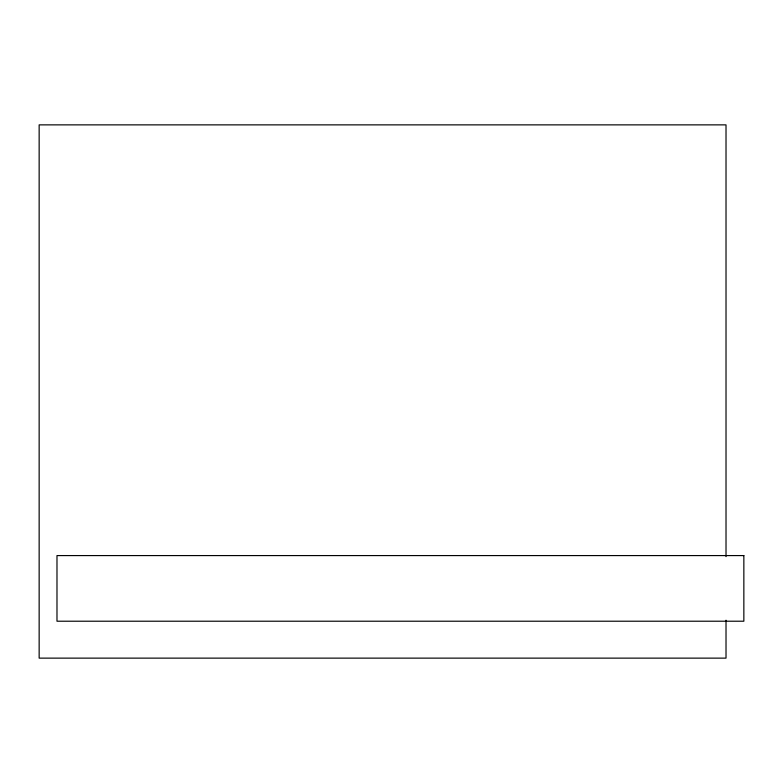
<?xml version="1.0" encoding="UTF-8"?>
<svg xmlns="http://www.w3.org/2000/svg" width="783" height="783" viewBox="0 0 783 783"><rect width="100%" height="100%" fill="white"/><g stroke="black" fill="none" stroke-linecap="round" stroke-linejoin="round"><path stroke-width="1.17" d="M726.017 556.615L726.017 124.869L39.15 124.869L39.15 658.131L726.017 658.131L726.017 620.214M743.85 555.578L56.983 555.578L56.983 621.213L743.85 621.213L743.85 555.578"/></g></svg>
